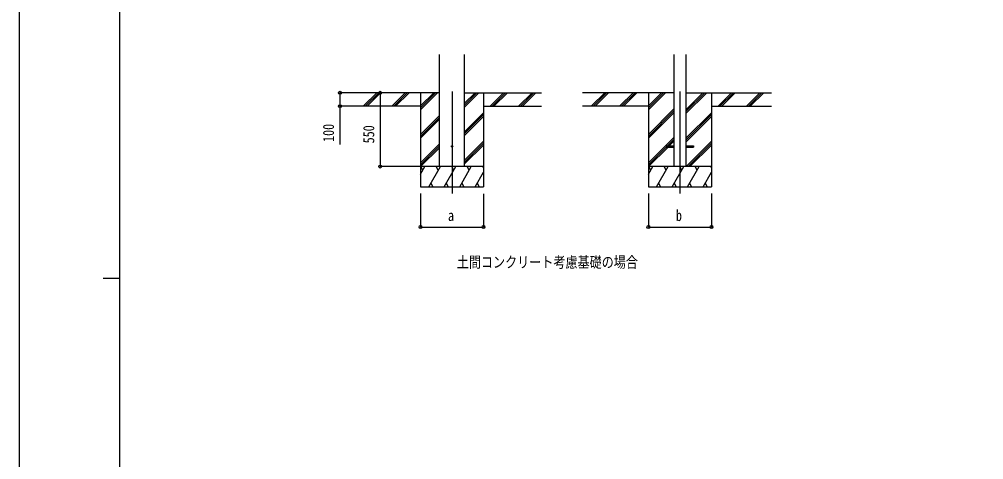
# Model space of a CAD drawing. Units: millimetres, scale not verified. Extents: x -10512 to 10512, y -7425 to 7425.
# Drawn here: x -10512 to -3325, y -1040 to 2240 of the extents above; entities that cross this region are included whole.
import ezdxf
from ezdxf.enums import TextEntityAlignment as Align

# ---------------------------------------------------------------- set-up
doc = ezdxf.new("R2010")
doc.units = ezdxf.units.MM
doc.header["$LTSCALE"] = 30
for name, color, linetype in [('0-2_USER1', 3, 'Continuous'), ('0-3_YKK_12', 2, 'Continuous'), ('0-4_YKK_13', 4, 'Continuous'), ('0-5_YKK_A1', 4, 'Continuous'), ('0-6_YKK_D', 6, 'Continuous'), ('0-7_YKK_ZWAK', 7, 'Continuous')]:
    doc.layers.add(name, color=color, linetype=linetype)
doc.styles.add('ＭＳ ゴシック', font='')
doc.styles.get('ＭＳ ゴシック').set_extended_font_data('MS Gothic')

msp = doc.modelspace()

# ---------------------------------------------------------------- linework, layer by layer
at = {"layer": '0-3_YKK_12'}
for p, q in [((-7287.45, 1702.57), (-7287.45, 943.36)), ((-5588.99, 1702.57), (-5588.99, 943.36))]:
    msp.add_line(p, q, dxfattribs=at)
at = {"layer": '0-4_YKK_13'}
msp.add_circle((-7287.45, 1293.36), 5, dxfattribs=at)
at = {"layer": '0-5_YKK_A1'}
for p, q in [((-7381.2, 1143.36), (-7381.2, 1978.71)), ((-7193.7, 1143.36), (-7193.7, 1978.71)), ((-5634.19, 1978.71), (-5634.19, 1143.36)), ((-5543.79, 1978.71), (-5543.79, 1143.36)), ((-7381.2, 1693.36), (-8013.4, 1693.36)), ((-7946.71, 1594.76), (-7848.12, 1693.36)), ((-7933.98, 1593.36), (-7833.98, 1693.36)), ((-7919.83, 1593.36), (-7819.83, 1693.36)), ((-7734.58, 1594.76), (-7635.99, 1693.36)), ((-7721.84, 1593.36), (-7621.84, 1693.36)), ((-7707.7, 1593.36), (-7607.7, 1693.36)), ((-7522.45, 1693.36), (-7522.45, 993.36)), ((-7522.45, 1566.48), (-7395.57, 1693.36)), ((-7522.45, 1580.62), (-7409.71, 1693.36)), ((-7522.45, 1594.76), (-7423.85, 1693.36)), ((-7193.7, 1586.86), (-7087.2, 1693.36)), ((-7193.7, 1601), (-7101.34, 1693.36)), ((-7193.7, 1615.15), (-7115.49, 1693.36)), ((-7193.7, 1693.36), (-6621.83, 1693.36)), ((-7052.45, 1693.36), (-7052.45, 993.36)), ((-7003.35, 1593.36), (-6903.35, 1693.36)), ((-6989.21, 1593.36), (-6889.21, 1693.36)), ((-6975.07, 1593.36), (-6875.07, 1693.36)), ((-6791.22, 1593.36), (-6691.22, 1693.36)), ((-6777.08, 1593.36), (-6677.08, 1693.36)), ((-6762.94, 1593.36), (-6662.94, 1693.36)), ((-5634.19, 1693.36), (-6314.94, 1693.36)), ((-6248.26, 1594.76), (-6149.66, 1693.36)), ((-6235.52, 1593.36), (-6135.52, 1693.36)), ((-6221.37, 1593.36), (-6121.37, 1693.36)), ((-6036.12, 1594.76), (-5937.53, 1693.36)), ((-6023.38, 1593.36), (-5923.38, 1693.36)), ((-6009.24, 1593.36), (-5909.24, 1693.36)), ((-5823.99, 1693.36), (-5823.99, 993.36)), ((-5823.99, 1566.48), (-5697.11, 1693.36)), ((-5823.99, 1580.62), (-5711.25, 1693.36)), ((-5823.99, 1594.76), (-5725.39, 1693.36)), ((-5543.79, 1538.31), (-5388.74, 1693.36)), ((-5543.79, 1552.45), (-5402.88, 1693.36)), ((-5543.79, 1566.6), (-5417.03, 1693.36)), ((-5543.79, 1693.36), (-4905.79, 1693.36)), ((-5353.99, 1693.36), (-5353.99, 993.36)), ((-5304.89, 1593.36), (-5204.89, 1693.36)), ((-5290.75, 1593.36), (-5190.75, 1693.36)), ((-5276.61, 1593.36), (-5176.61, 1693.36)), ((-5092.76, 1593.36), (-4992.76, 1693.36)), ((-5078.62, 1593.36), (-4978.62, 1693.36)), ((-5064.48, 1593.36), (-4964.48, 1693.36)), ((-7522.45, 1593.36), (-8013.4, 1593.36)), ((-7052.45, 1593.36), (-6621.83, 1593.36)), ((-5823.99, 1593.36), (-6314.94, 1593.36)), ((-5353.99, 1593.36), (-4905.79, 1593.36)), ((-7522.45, 1382.63), (-7381.2, 1523.88)), ((-7522.45, 1368.49), (-7381.2, 1509.74)), ((-7193.7, 1403.02), (-7052.45, 1544.26)), ((-7193.7, 1388.87), (-7052.45, 1530.12)), ((-7193.7, 1374.73), (-7052.45, 1515.98)), ((-5823.99, 1382.63), (-5634.19, 1572.43)), ((-5823.99, 1368.49), (-5634.19, 1558.29)), ((-5823.99, 1354.35), (-5634.19, 1544.15)), ((-5543.79, 1354.47), (-5353.99, 1544.26)), ((-5543.79, 1340.32), (-5353.99, 1530.12)), ((-5543.79, 1326.18), (-5353.99, 1515.98)), ((-7522.45, 1354.35), (-7381.2, 1495.6)), ((-7522.45, 1170.5), (-7381.2, 1311.75)), ((-7522.45, 1156.36), (-7381.2, 1297.61)), ((-7193.7, 1190.89), (-7052.45, 1332.13)), ((-7193.7, 1176.74), (-7052.45, 1317.99)), ((-7193.7, 1162.6), (-7052.45, 1303.85)), ((-5823.99, 1170.5), (-5634.19, 1360.3)), ((-5688.99, 1297.86), (-5688.99, 1288.86)), ((-5688.99, 1297.86), (-5634.19, 1297.86)), ((-5682.49, 1297.86), (-5634.19, 1346.16)), ((-5668.35, 1297.86), (-5634.19, 1332.02)), ((-5543.79, 1297.86), (-5488.99, 1297.86)), ((-5542.77, 1143.36), (-5353.99, 1332.13)), ((-5528.62, 1143.36), (-5353.99, 1317.99)), ((-5514.48, 1143.36), (-5353.99, 1303.85)), ((-5488.99, 1297.86), (-5488.99, 1288.86)), ((-7521.31, 1143.36), (-7381.2, 1283.47)), ((-5823.99, 1156.36), (-5688.99, 1291.36)), ((-5822.85, 1143.36), (-5677.35, 1288.86)), ((-5688.99, 1288.86), (-5634.19, 1288.86)), ((-5543.79, 1288.86), (-5488.99, 1288.86)), ((-7052.45, 1143.36), (-7522.45, 1143.36)), ((-7522.45, 1087.19), (-7490.02, 1143.36)), ((-7505.02, 1117.38), (-7520.02, 1143.36)), ((-7461.15, 993.36), (-7374.55, 1143.36)), ((-7389.55, 1117.38), (-7404.55, 1143.36)), ((-7345.68, 993.36), (-7259.08, 1143.36)), ((-7274.08, 1117.38), (-7289.08, 1143.36)), ((-7230.21, 993.36), (-7143.61, 1143.36)), ((-7158.61, 1117.38), (-7173.61, 1143.36)), ((-7114.74, 993.36), (-7052.45, 1101.26)), ((-7052.45, 1133.5), (-7058.14, 1143.36)), ((-5353.99, 1143.36), (-5823.99, 1143.36)), ((-5823.99, 1087.19), (-5791.56, 1143.36)), ((-5806.56, 1117.38), (-5821.57, 1143.36)), ((-5762.7, 993.36), (-5676.09, 1143.36)), ((-5691.09, 1117.38), (-5706.09, 1143.36)), ((-5647.22, 993.36), (-5560.62, 1143.36)), ((-5575.62, 1117.38), (-5590.63, 1143.36)), ((-5531.76, 993.36), (-5445.15, 1143.36)), ((-5460.15, 1117.38), (-5475.15, 1143.36)), ((-5416.28, 993.36), (-5353.99, 1101.26)), ((-5353.99, 1133.5), (-5359.68, 1143.36)), ((-7446.16, 1019.34), (-7431.16, 993.36)), ((-7330.69, 1019.34), (-7315.69, 993.36)), ((-7215.21, 1019.34), (-7200.21, 993.36)), ((-7099.74, 1019.34), (-7084.75, 993.36)), ((-5747.7, 1019.34), (-5732.7, 993.36)), ((-5632.23, 1019.34), (-5617.23, 993.36)), ((-5516.76, 1019.34), (-5501.76, 993.36)), ((-5401.29, 1019.34), (-5386.29, 993.36)), ((-7522.45, 993.36), (-7052.45, 993.36)), ((-5823.99, 993.36), (-5353.99, 993.36))]:
    msp.add_line(p, q, dxfattribs=at)
at = {"layer": '0-6_YKK_D'}
for p, q in [((-8014.4, 1693.36), (-8123.45, 1693.36)), ((-7788.51, 1693.36), (-7823.45, 1693.36)), ((-7822.45, 1693.36), (-7822.45, 1143.36)), ((-8014.4, 1593.36), (-8123.45, 1593.36)), ((-7523.45, 1143.36), (-7823.45, 1143.36)), ((-7522.45, 943.36), (-7522.45, 692.36)), ((-7052.45, 939.29), (-7052.45, 692.36)), ((-5823.99, 943.36), (-5823.99, 692.36)), ((-5353.99, 943.36), (-5353.99, 692.36)), ((-7522.45, 693.36), (-7052.45, 693.36)), ((-5823.99, 693.36), (-5353.99, 693.36))]:
    msp.add_line(p, q, dxfattribs=at)
msp.add_lwpolyline([(-8122.45, 1693.36), (-8122.45, 1593.36), (-8122.45, 1306.86)], dxfattribs=at)
for centre in [(-8122.45, 1693.36), (-7822.45, 1693.36), (-8122.45, 1593.36), (-7822.45, 1143.36), (-7522.45, 693.36), (-7052.45, 693.36), (-5823.99, 693.36), (-5353.99, 693.36)]:
    msp.add_circle(centre, 10.62, dxfattribs=at)
at = {"layer": '0-7_YKK_ZWAK'}
for p, q in [((-9762.45, -6312.5), (-9762.45, 6937.5)), ((-9887.45, 312.5), (-9762.45, 312.5))]:
    msp.add_line(p, q, dxfattribs=at)
msp.add_lwpolyline([(-10512.5, -7425), (10512.5, -7425), (10512.5, 7425), (-10512.5, 7425)], close=True, dxfattribs=at)

# ---------------------------------------------------------------- texts
at = {"layer": '0-2_USER1', "style": 'ＭＳ ゴシック', "width": 0.8}
msp.add_text('土間コンクリート考慮基礎の場合', height=82.48, dxfattribs=at).set_placement((-7252.02, 365.86), align=Align.BOTTOM_LEFT)
at = {"layer": '0-6_YKK_D', "style": 'ＭＳ ゴシック', "width": 0.8}
for s, p in [('100', (-8142.45, 1326.86)), ('550', (-7842.45, 1316.36))]:
    msp.add_text(s, height=82.48, rotation=90, dxfattribs=at).set_placement(p, align=Align.BOTTOM_LEFT)
for s, p in [('a', (-7317.45, 713.36)), ('b', (-5618.99, 713.36))]:
    msp.add_text(s, height=82.48, dxfattribs=at).set_placement(p, align=Align.BOTTOM_LEFT)

doc.saveas('drawing.dxf')
